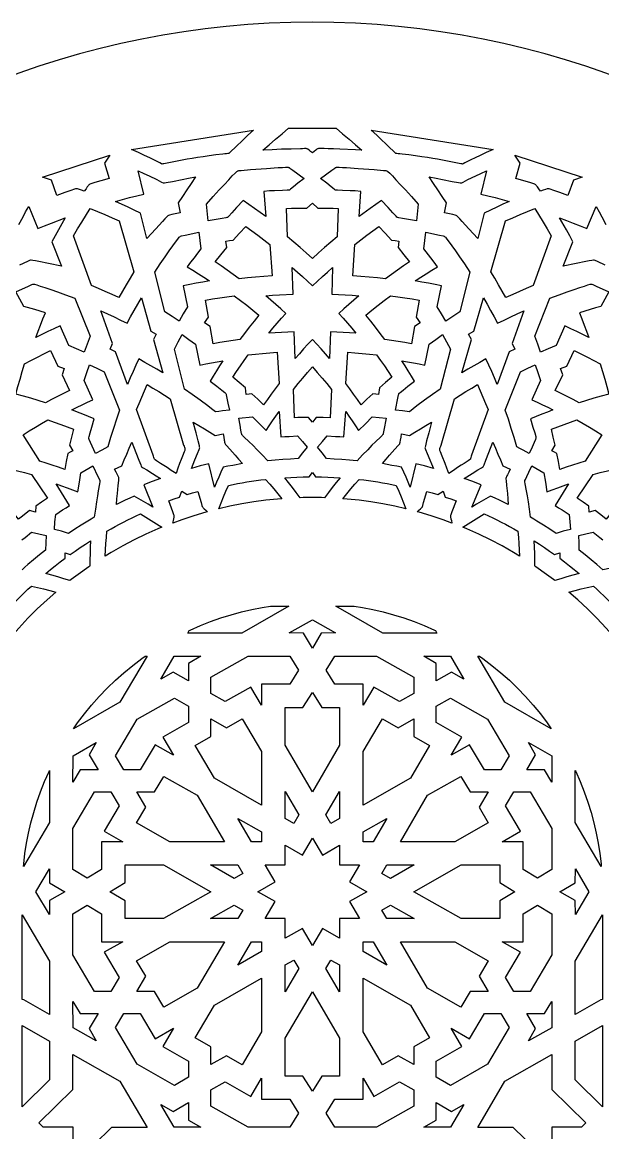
# Model space of a CAD drawing. Extents: x -165 to 165, y -272 to 272.
# Drawn here: x -55 to 55, y 62.2 to 272.5 of the extents above; entities that cross this region are included whole.
import ezdxf

# ---------------------------------------------------------------- set-up
doc = ezdxf.new("R2010")
doc.units = 0
doc.layers.add('LAYER_1', color=18, linetype='CONTINUOUS')

msp = doc.modelspace()

# ---------------------------------------------------------------- linework, layer by layer
at = {"layer": 'LAYER_1'}
for points in [[(-165, 107.5), (-165, -272.5), (165, -272.5), (165, 107.5, 0.414214), (0, 272.5, 0.414214)], [(0.59, 186.42), (1.76, 186.4), (2.92, 186.36), (4.09, 186.32), (5.25, 186.25), (4.51, 185.32), (3.77, 184.38), (3.04, 183.42), (2.33, 182.46), (2.31, 182.46, 0.007698), (0, 182.5, 0.007698), (-2.31, 182.46), (-2.33, 182.46), (-3.04, 183.42), (-3.77, 184.38), (-4.51, 185.32), (-5.25, 186.25), (-4.09, 186.32), (-2.92, 186.36), (-1.76, 186.4), (-0.59, 186.42), (0, 187.26)]]:
    msp.add_lwpolyline(points, format="xyb", close=True, dxfattribs=at)
for points in [[(9.39, 248.25), (8.2, 248.32), (5.21, 248.47), (4.01, 248.52), (3.02, 248.55), (2.23, 248.57), (1.63, 248.58), (1.25, 248.57), (1.13, 248.56), (1.06, 248.55), (0.97, 248.51), (0.87, 248.45), (0.63, 248.26), (0.35, 248.02), (0, 247.74), (-0.35, 248.02), (-0.63, 248.26), (-0.87, 248.45), (-0.97, 248.51), (-1.06, 248.55), (-1.15, 248.57), (-1.25, 248.58), (-1.52, 248.57), (-1.85, 248.55), (-2.25, 248.53), (-4.04, 248.49), (-5.82, 248.43), (-7.61, 248.35), (-9.39, 248.25), (-8.19, 249.31), (-6.97, 250.36), (-5.74, 251.39), (-4.51, 252.42), (-4.29, 252.43), (4.29, 252.43), (4.51, 252.42), (5.74, 251.39), (6.97, 250.36), (8.19, 249.31)], [(-11.16, 252.05), (-12.22, 251.09), (-13.13, 250.23), (-14.55, 248.87), (-15.44, 248), (-15.7, 247.76), (-15.78, 247.69), (-15.83, 247.66), (-15.91, 247.63), (-16.01, 247.61), (-16.27, 247.58), (-16.6, 247.56), (-16.99, 247.53), (-18.31, 247.37), (-19.56, 247.2), (-20.72, 247.04), (-21.8, 246.87), (-22.8, 246.71), (-23.72, 246.55), (-25.31, 246.25), (-26.57, 246), (-27.51, 245.8), (-28.14, 245.68), (-28.33, 245.66), (-28.44, 245.65), (-28.5, 245.67), (-28.6, 245.71), (-28.91, 245.86), (-30.03, 246.42), (-30.83, 246.81), (-31.8, 247.27), (-32.94, 247.8), (-34.25, 248.38)], [(34.25, 248.38), (32.94, 247.8), (31.8, 247.27), (30.83, 246.81), (30.03, 246.42), (28.91, 245.86), (28.6, 245.71), (28.5, 245.67), (28.44, 245.65), (28.33, 245.66), (28.14, 245.68), (27.51, 245.8), (26.57, 246), (25.31, 246.25), (23.72, 246.55), (22.8, 246.71), (21.8, 246.87), (20.72, 247.04), (19.56, 247.2), (18.31, 247.37), (16.99, 247.53), (16.6, 247.56), (16.27, 247.58), (16.01, 247.61), (15.91, 247.63), (15.83, 247.66), (15.78, 247.69), (15.7, 247.76), (15.44, 248), (14.55, 248.87), (13.91, 249.49), (13.13, 250.23), (12.22, 251.09), (11.16, 252.05)], [(-39.38, 245.84), (-38.54, 242.91), (-40.1, 242.47), (-41.24, 242.13), (-41.96, 241.91), (-42.15, 241.84), (-42.25, 241.79), (-42.34, 241.72), (-42.43, 241.61), (-42.65, 241.32), (-42.9, 240.94), (-43.22, 240.5), (-43.73, 240.68), (-44.16, 240.83), (-44.34, 240.89), (-44.5, 240.94), (-44.64, 240.97), (-44.76, 240.98), (-44.86, 240.96), (-45.06, 240.9), (-45.77, 240.66), (-46.89, 240.26), (-48.41, 239.7), (-49.46, 242.57), (-51.13, 243.16), (-38.37, 247.31)], [(51.13, 243.16), (49.46, 242.57), (48.41, 239.7), (46.89, 240.26), (45.77, 240.66), (45.06, 240.9), (44.86, 240.96), (44.76, 240.98), (44.64, 240.97), (44.5, 240.94), (44.16, 240.83), (43.73, 240.68), (43.22, 240.5), (42.9, 240.94), (42.65, 241.32), (42.54, 241.48), (42.43, 241.61), (42.34, 241.72), (42.25, 241.79), (42.15, 241.84), (41.96, 241.91), (41.24, 242.13), (40.1, 242.47), (38.54, 242.91), (39.38, 245.84), (38.37, 247.31)], [(-32.99, 244.37), (-31.91, 243.87), (-30.96, 243.42), (-29.49, 242.7), (-28.57, 242.24), (-28.3, 242.11), (-28.17, 242.06), (-28.11, 242.07), (-28.01, 242.08), (-27.68, 242.14), (-26.51, 242.37), (-24.66, 242.74), (-23.47, 242.96), (-22.12, 243.2), (-22.96, 241.98), (-23.79, 240.76), (-24.6, 239.52), (-25.41, 238.28), (-25.03, 236.39), (-26.65, 236.07), (-27.09, 235.98), (-27.27, 235.93), (-27.39, 235.83), (-27.62, 235.6), (-27.97, 235.25), (-28.42, 234.76), (-29.67, 233.4), (-31.35, 231.54), (-32.57, 236.36), (-33.75, 236.92), (-34.93, 237.47), (-37.31, 238.55), (-35.97, 238.92), (-34.63, 239.28), (-33.28, 239.63), (-31.93, 239.96)], [(-11.73, 244.58), (-8.7, 244.81), (-6.48, 244.96), (-5.68, 245), (-5.08, 245.03), (-4.69, 245.03), (-4.57, 245.03), (-4.5, 245.02), (-4.41, 244.97), (-4.25, 244.87), (-3.68, 244.46), (-1.57, 242.92), (-2.74, 242), (-3.59, 241.32), (-4.12, 240.89), (-4.28, 240.77), (-4.36, 240.72), (-4.48, 240.7), (-4.75, 240.69), (-5.68, 240.66), (-7.16, 240.59), (-8.11, 240.54), (-9.19, 240.47), (-8.85, 235.68), (-9.91, 236.45), (-10.97, 237.22), (-12.03, 237.98), (-13.11, 238.73), (-14.37, 237.39), (-15.28, 236.4), (-15.86, 235.77), (-16.03, 235.6), (-16.11, 235.53), (-16.21, 235.5), (-16.4, 235.46), (-17.11, 235.33), (-18.23, 235.14), (-19.75, 234.87), (-20.07, 238.04), (-18.78, 239.48), (-17.64, 240.73), (-16.66, 241.8), (-15.83, 242.68), (-15.17, 243.38), (-14.66, 243.89), (-14.32, 244.21), (-14.2, 244.31), (-14.14, 244.35), (-14.07, 244.37), (-13.94, 244.39), (-13.48, 244.43)], [(4.5, 245.02), (4.57, 245.03), (4.69, 245.03), (5.08, 245.03), (5.68, 245), (6.48, 244.96), (8.7, 244.81), (11.73, 244.58), (13.48, 244.43), (13.94, 244.39), (14.07, 244.37), (14.14, 244.35), (14.2, 244.31), (14.32, 244.21), (14.66, 243.89), (15.17, 243.38), (15.83, 242.68), (16.66, 241.8), (17.64, 240.73), (18.78, 239.48), (20.07, 238.04), (19.75, 234.87), (18.23, 235.14), (17.11, 235.33), (16.4, 235.46), (16.21, 235.5), (16.11, 235.53), (16.03, 235.6), (15.86, 235.77), (15.28, 236.4), (14.37, 237.39), (13.11, 238.73), (12.03, 237.98), (10.97, 237.22), (8.85, 235.68), (9.19, 240.47), (8.11, 240.54), (7.16, 240.59), (5.68, 240.66), (4.75, 240.69), (4.48, 240.7), (4.36, 240.72), (4.28, 240.77), (4.12, 240.89), (3.59, 241.32), (2.74, 242), (1.57, 242.92), (3.68, 244.46), (4.25, 244.87), (4.41, 244.97)], [(31.93, 239.96), (33.28, 239.63), (34.63, 239.28), (37.31, 238.55), (36.12, 238.02), (34.93, 237.47), (33.75, 236.92), (32.57, 236.36), (31.35, 231.54), (29.67, 233.4), (28.42, 234.76), (27.97, 235.25), (27.62, 235.6), (27.39, 235.83), (27.27, 235.93), (27.09, 235.98), (26.65, 236.07), (25.03, 236.39), (25.41, 238.28), (24.6, 239.52), (23.79, 240.76), (22.96, 241.98), (22.12, 243.2), (23.47, 242.96), (24.66, 242.74), (26.51, 242.37), (27.68, 242.14), (28.01, 242.08), (28.11, 242.07), (28.17, 242.06), (28.3, 242.11), (28.57, 242.24), (29.49, 242.7), (30.96, 243.42), (31.91, 243.87), (32.99, 244.37)], [(1.04, 237.31), (2.97, 237.28), (3.93, 237.26), (4.9, 237.22), (4.69, 231.85), (3.5, 230.85), (2.32, 229.83), (1.16, 228.8), (0, 227.76), (-1.16, 228.8), (-2.32, 229.83), (-3.5, 230.85), (-4.69, 231.85), (-4.9, 237.22), (-3.93, 237.26), (-2.97, 237.28), (-1.04, 237.31), (0, 238.24)], [(-42.14, 237.2), (-39.36, 236.06), (-37.97, 235.48), (-36.59, 234.89), (-33.82, 225.23), (-34.55, 224.02), (-35.26, 222.8), (-35.97, 221.58), (-36.67, 220.36), (-37.96, 220.94), (-39.24, 221.51), (-40.54, 222.07), (-41.84, 222.62), (-45.27, 232.07), (-44.51, 233.36), (-43.72, 234.65)], [(42.14, 237.2), (43.72, 234.65), (44.51, 233.36), (45.27, 232.07), (41.84, 222.62), (40.54, 222.07), (39.24, 221.51), (37.96, 220.94), (36.67, 220.36), (35.97, 221.58), (35.26, 222.8), (34.55, 224.02), (33.82, 225.23), (36.59, 234.89), (37.97, 235.48), (39.36, 236.06)], [(-12.62, 233.84), (-11.46, 233), (-10.31, 232.15), (-8.04, 230.41), (-7.65, 224.5), (-9.21, 224.37), (-10.77, 224.23), (-12.32, 224.08), (-13.88, 223.92), (-15, 224.74), (-16.14, 225.55), (-17.28, 226.35), (-18.43, 227.14), (-17.33, 228.48), (-16.23, 229.81), (-16.41, 231.07), (-15.7, 231.16), (-14.99, 231.23), (-13.81, 232.54)], [(14.99, 231.23), (15.7, 231.16), (16.41, 231.07), (16.23, 229.81), (17.33, 228.48), (18.43, 227.14), (17.28, 226.35), (16.14, 225.55), (15, 224.74), (13.88, 223.92), (12.32, 224.08), (10.77, 224.23), (9.21, 224.37), (7.65, 224.5), (8.04, 230.41), (9.17, 231.28), (10.31, 232.15), (11.46, 233), (12.62, 233.84), (13.81, 232.54)], [(-21.13, 229.57), (-21.79, 228.74), (-22.43, 227.9), (-23.07, 227.05), (-23.7, 226.2), (-22.64, 225.55), (-21.59, 224.88), (-20.54, 224.2), (-19.5, 223.52), (-20.75, 223.3), (-22, 223.06), (-23.25, 222.82), (-24.5, 222.57), (-23.66, 218.63), (-24.47, 217.25), (-25.27, 215.87), (-26.6, 216.76), (-27.94, 217.64), (-29.86, 225.2), (-28.83, 226.73), (-27.91, 228.06), (-27.12, 229.2), (-26.46, 230.14), (-25.92, 230.88), (-25.5, 231.43), (-25.22, 231.78), (-25.13, 231.88), (-25.07, 231.93), (-24.98, 231.97), (-24.79, 232.02), (-24.1, 232.18), (-21.52, 232.73)], [(21.52, 232.73), (24.1, 232.18), (24.79, 232.02), (24.98, 231.97), (25.07, 231.93), (25.13, 231.88), (25.22, 231.78), (25.5, 231.43), (25.92, 230.88), (26.46, 230.14), (27.12, 229.2), (27.91, 228.06), (28.83, 226.73), (29.86, 225.2), (27.94, 217.64), (26.6, 216.76), (25.27, 215.87), (24.47, 217.25), (23.66, 218.63), (24.5, 222.57), (23.25, 222.82), (22, 223.06), (20.75, 223.3), (19.5, 223.52), (20.54, 224.2), (21.59, 224.88), (22.64, 225.55), (23.7, 226.2), (23.07, 227.05), (22.43, 227.9), (21.13, 229.57)], [(3.66, 221.01), (6.24, 220.89), (7.53, 220.81), (8.82, 220.72), (7.85, 219.9), (6.9, 219.07), (5.96, 218.22), (5.02, 217.37), (5.02, 217.37), (5.85, 216.44), (6.66, 215.5), (7.47, 214.55), (8.26, 213.59), (7.05, 213.68), (5.84, 213.75), (3.43, 213.87), (3.26, 208.81), (2.46, 209.73), (1.65, 210.63), (0.83, 211.53), (0, 212.43), (-0.83, 211.53), (-1.65, 210.63), (-2.46, 209.73), (-3.26, 208.81), (-3.43, 213.87), (-5.84, 213.75), (-7.05, 213.68), (-8.26, 213.59), (-7.47, 214.55), (-6.66, 215.5), (-5.85, 216.44), (-5.02, 217.37), (-5.02, 217.37), (-5.96, 218.22), (-6.9, 219.07), (-7.85, 219.9), (-8.82, 220.72), (-7.53, 220.81), (-6.24, 220.89), (-3.66, 221.01), (-3.82, 226.07), (-2.85, 225.2), (-1.9, 224.33), (-0.95, 223.46), (0, 222.57), (0.95, 223.46), (1.9, 224.33), (2.85, 225.2), (3.82, 226.07)], [(-52.86, 222.9), (-52.78, 222.89), (-52.65, 222.87), (-52.21, 222.75), (-51.56, 222.55), (-50.68, 222.27), (-49.59, 221.9), (-48.28, 221.44), (-46.76, 220.9), (-45.02, 220.27), (-42.13, 213.03), (-42.7, 211.53), (-43.25, 210.02), (-44.71, 210.68), (-46.18, 211.31), (-47.82, 214.99), (-48.98, 214.46), (-50.13, 213.92), (-51.28, 213.38), (-52.42, 212.82), (-51.98, 213.99), (-51.53, 215.15), (-51.07, 216.31), (-50.6, 217.46), (-51.61, 217.78), (-52.62, 218.09), (-54.66, 218.68), (-56.2, 221.46), (-53.79, 222.53), (-53.14, 222.81), (-52.95, 222.88)], [(52.86, 222.9), (52.95, 222.88), (53.14, 222.81), (53.79, 222.53), (56.2, 221.46), (54.66, 218.68), (53.64, 218.39), (52.62, 218.09), (51.61, 217.78), (50.6, 217.46), (51.07, 216.31), (51.53, 215.15), (51.98, 213.99), (52.42, 212.82), (51.28, 213.38), (50.13, 213.92), (48.98, 214.46), (47.82, 214.99), (46.18, 211.31), (44.71, 210.68), (43.25, 210.02), (42.7, 211.53), (42.13, 213.03), (45.02, 220.27), (46.76, 220.9), (48.28, 221.44), (49.59, 221.9), (50.68, 222.27), (51.56, 222.55), (52.21, 222.75), (52.65, 222.87), (52.78, 222.89)], [(-30.6, 214.02), (-29.58, 213.44), (-30.14, 212.42), (-28.33, 206.11), (-29.46, 206.78), (-30.6, 207.44), (-31.74, 208.09), (-32.89, 208.73), (-33.45, 207.54), (-33.99, 206.34), (-34.53, 205.14), (-35.05, 203.93), (-37.29, 210.1), (-38.34, 210.59), (-37.86, 211.66), (-40.1, 217.83), (-38.84, 217.27), (-37.59, 216.69), (-36.34, 216.1), (-35.09, 215.5), (-34.44, 216.72), (-33.77, 217.93), (-33.1, 219.13), (-32.41, 220.33)], [(-14.81, 220.72), (-13.63, 219.82), (-12.45, 218.9), (-11.29, 217.97), (-10.14, 217.03), (-11.06, 215.89), (-11.96, 214.74), (-12.85, 213.58), (-13.72, 212.41), (-14.99, 212.23), (-16.26, 212.03), (-17.52, 211.83), (-18.78, 211.62), (-19.37, 214.86), (-20.42, 215.58), (-19.69, 216.62), (-20.27, 219.86), (-18.91, 220.09), (-17.54, 220.31), (-16.18, 220.52)], [(14.81, 220.72), (16.18, 220.52), (17.54, 220.31), (18.91, 220.09), (20.27, 219.86), (19.69, 216.62), (20.42, 215.58), (19.37, 214.86), (18.78, 211.62), (17.52, 211.83), (16.26, 212.03), (14.99, 212.23), (13.72, 212.41), (12.85, 213.58), (11.96, 214.74), (11.06, 215.89), (10.14, 217.03), (11.29, 217.97), (12.45, 218.9), (13.63, 219.82)], [(32.41, 220.33), (33.1, 219.13), (33.77, 217.93), (34.44, 216.72), (35.09, 215.5), (36.34, 216.1), (37.59, 216.69), (38.84, 217.27), (40.1, 217.83), (37.86, 211.66), (38.34, 210.59), (37.29, 210.1), (35.05, 203.93), (34.53, 205.14), (33.99, 206.34), (33.45, 207.54), (32.89, 208.73), (31.74, 208.09), (30.6, 207.44), (29.46, 206.78), (28.33, 206.11), (30.14, 212.42), (29.58, 213.44), (30.6, 214.02)], [(-24.69, 213.36), (-23.41, 212.45), (-22.15, 211.53), (-21.31, 207.59), (-20.22, 207.81), (-19.14, 208.02), (-18.05, 208.22), (-16.96, 208.41), (-17.58, 207.45), (-18.18, 206.48), (-18.78, 205.5), (-19.37, 204.52), (-18.11, 203.56), (-17.19, 202.84), (-16.61, 202.38), (-16.46, 202.25), (-16.39, 202.17), (-16.36, 202.09), (-16.32, 201.93), (-16.2, 201.32), (-16, 200.37), (-15.73, 199.06), (-17.06, 198.9), (-17.72, 198.81), (-18.38, 198.71), (-19.09, 199.27), (-19.81, 199.83), (-21.27, 200.92), (-22.75, 201.99), (-24.24, 203.04), (-26.16, 210.6), (-25.43, 211.98)], [(26.16, 210.6), (24.24, 203.04), (22.75, 201.99), (21.27, 200.92), (19.81, 199.83), (19.09, 199.27), (18.38, 198.71), (17.06, 198.9), (15.73, 199.06), (16.2, 201.32), (16.32, 201.93), (16.36, 202.09), (16.39, 202.17), (16.46, 202.25), (16.61, 202.38), (17.19, 202.84), (18.11, 203.56), (19.37, 204.52), (18.78, 205.5), (18.18, 206.48), (17.58, 207.45), (16.96, 208.41), (18.05, 208.22), (19.14, 208.02), (20.22, 207.81), (21.31, 207.59), (22.15, 211.53), (23.41, 212.45), (24.69, 213.36), (25.43, 211.98)], [(-48.21, 207.35), (-47.01, 206.94), (-47.44, 205.74), (-46, 202.77), (-47.15, 202.2), (-48.29, 201.62), (-49.43, 201.04), (-50.56, 200.44), (-51.96, 200.87), (-53.36, 201.29), (-54.76, 201.69), (-56.17, 202.07), (-55.8, 203.51), (-55.4, 204.94), (-54.99, 206.37), (-54.57, 207.8), (-53.34, 208.44), (-52.12, 209.08), (-50.88, 209.7), (-49.64, 210.32)], [(49.64, 210.32), (50.88, 209.7), (52.12, 209.08), (53.34, 208.44), (54.57, 207.8), (54.99, 206.37), (55.4, 204.94), (55.8, 203.51), (56.17, 202.07), (54.76, 201.69), (53.36, 201.29), (51.96, 200.87), (50.56, 200.44), (49.43, 201.04), (48.29, 201.62), (47.15, 202.2), (46, 202.77), (47.44, 205.74), (47.01, 206.94), (48.21, 207.35)], [(-6.32, 204.11), (-7.07, 203.11), (-7.8, 202.1), (-8.53, 201.08), (-9.24, 200.05), (-10.35, 201.11), (-11.47, 202.15), (-12.01, 202.08), (-12.55, 202), (-12.7, 203.26), (-13.88, 204.28), (-15.07, 205.28), (-14.36, 206.35), (-13.64, 207.42), (-12.91, 208.47), (-12.16, 209.52), (-10.8, 209.66), (-9.43, 209.79), (-8.07, 209.91), (-6.7, 210.02)], [(6.7, 210.02), (8.07, 209.91), (9.43, 209.79), (10.8, 209.66), (12.16, 209.52), (12.91, 208.47), (13.64, 207.42), (14.36, 206.35), (15.07, 205.28), (13.88, 204.28), (12.7, 203.26), (12.55, 202), (12.01, 202.08), (11.47, 202.15), (10.35, 201.11), (9.24, 200.05), (8.53, 201.08), (7.8, 202.1), (7.07, 203.11), (6.32, 204.11)], [(-39.44, 206.28), (-36.55, 199.04), (-37.14, 197.31), (-37.7, 195.58), (-38.24, 193.84), (-38.5, 192.97), (-38.75, 192.09), (-39.92, 191.47), (-41.09, 190.82), (-42.04, 192.92), (-42.3, 193.49), (-42.36, 193.65), (-42.39, 193.73), (-42.37, 193.82), (-42.33, 194.03), (-42.14, 194.74), (-41.81, 195.85), (-41.35, 197.37), (-42.41, 197.83), (-43.47, 198.26), (-44.53, 198.69), (-45.6, 199.11), (-44.6, 199.59), (-43.6, 200.07), (-42.6, 200.53), (-41.59, 200.99), (-43.23, 204.68), (-42.75, 206.17), (-42.25, 207.65), (-40.84, 206.97)], [(0, 207.24), (0.92, 206.19), (1.83, 205.13), (2.72, 204.06), (3.6, 202.98), (3.4, 197.6), (2.06, 197.64), (0.72, 197.66), (0, 196.76), (-0.72, 197.66), (-2.06, 197.64), (-2.73, 197.63), (-3.4, 197.6), (-3.6, 202.98), (-2.72, 204.06), (-1.83, 205.13), (-0.92, 206.19)], [(42.25, 207.65), (42.75, 206.17), (43.23, 204.68), (41.59, 200.99), (42.6, 200.53), (43.6, 200.07), (44.6, 199.59), (45.6, 199.11), (44.53, 198.69), (43.47, 198.26), (42.41, 197.83), (41.35, 197.37), (41.81, 195.85), (42.14, 194.74), (42.33, 194.03), (42.37, 193.82), (42.39, 193.73), (42.36, 193.65), (42.3, 193.49), (42.04, 192.92), (41.64, 192.04), (41.09, 190.82), (39.92, 191.47), (39.34, 191.78), (38.75, 192.09), (38.5, 192.97), (38.24, 193.84), (37.7, 195.58), (37.14, 197.31), (36.55, 199.04), (39.44, 206.28), (40.84, 206.97)], [(-31.31, 203.88), (-30.21, 203.22), (-29.1, 202.57), (-28.01, 201.9), (-26.92, 201.21), (-24.4, 192.43), (-24.32, 192.21), (-24.23, 191.99), (-24.19, 191.88), (-24.16, 191.77), (-24.15, 191.66), (-24.14, 191.55), (-24.18, 191.43), (-24.27, 191.18), (-24.62, 190.31), (-24.87, 189.69), (-25.16, 188.93), (-25.48, 188.05), (-25.84, 187.03), (-26.73, 187.64), (-27.51, 188.17), (-28.76, 188.97), (-29.55, 189.47), (-29.77, 189.61), (-29.87, 189.69), (-29.94, 189.78), (-29.99, 189.88), (-30.06, 190.1), (-30.12, 190.33), (-30.18, 190.55), (-33.31, 199.14), (-32.83, 200.33), (-32.33, 201.52), (-31.83, 202.7)], [(31.31, 203.88), (31.83, 202.7), (32.33, 201.52), (32.83, 200.33), (33.31, 199.14), (30.18, 190.55), (30.12, 190.33), (30.06, 190.1), (30.03, 189.99), (29.99, 189.88), (29.94, 189.78), (29.87, 189.69), (29.77, 189.61), (29.55, 189.47), (28.76, 188.97), (28.19, 188.61), (27.51, 188.17), (26.73, 187.64), (25.84, 187.03), (25.48, 188.05), (25.16, 188.93), (24.62, 190.31), (24.27, 191.18), (24.18, 191.43), (24.14, 191.55), (24.15, 191.66), (24.16, 191.77), (24.23, 191.99), (24.32, 192.21), (24.4, 192.43), (26.92, 201.21), (28.01, 201.9), (29.1, 202.57), (30.21, 203.22)], [(-5.97, 193.99), (-5.19, 194.04), (-4.4, 194.08), (-2.83, 194.16), (-1.9, 193.1), (-0.98, 192.04), (-1.84, 190.95), (-2.69, 189.86), (-4.14, 189.79), (-5.58, 189.7), (-7.03, 189.6), (-7.75, 189.53), (-8.47, 189.46), (-9.53, 190.59), (-10.48, 191.56), (-11.3, 192.39), (-11.99, 193.06), (-12.97, 193.99), (-13.24, 194.25), (-13.32, 194.34), (-13.36, 194.39), (-13.39, 194.47), (-13.42, 194.64), (-13.54, 195.25), (-13.71, 196.21), (-13.96, 197.52), (-11.36, 197.75), (-10.05, 196.47), (-8.76, 195.17), (-8.16, 196.08), (-7.55, 196.99), (-6.31, 198.78)], [(6.31, 198.78), (6.93, 197.89), (7.55, 196.99), (8.16, 196.08), (8.76, 195.17), (10.05, 196.47), (11.36, 197.75), (13.96, 197.52), (13.54, 195.25), (13.42, 194.64), (13.39, 194.47), (13.36, 194.39), (13.32, 194.34), (13.24, 194.25), (12.97, 193.99), (11.99, 193.06), (11.3, 192.39), (10.48, 191.56), (9.53, 190.59), (8.47, 189.46), (7.75, 189.53), (7.03, 189.6), (5.58, 189.7), (4.14, 189.79), (2.69, 189.86), (1.84, 190.95), (0.98, 192.04), (1.9, 193.1), (2.83, 194.16), (4.4, 194.08), (5.19, 194.04), (5.97, 193.99)], [(-50.13, 197.18), (-48.91, 196.77), (-47.7, 196.35), (-46.49, 195.91), (-45.29, 195.46), (-45.66, 193.95), (-46.01, 192.44), (-45.39, 191.33), (-45.88, 191.07), (-46.36, 190.81), (-46.65, 189.31), (-46.92, 187.81), (-48.1, 188.22), (-49.29, 188.62), (-50.48, 189), (-51.68, 189.38), (-54.84, 194.38), (-53.67, 195.1), (-52.49, 195.8), (-51.31, 196.49)], [(-22.56, 196.74), (-21.51, 196.13), (-20.47, 195.52), (-19.44, 194.89), (-18.42, 194.25), (-16.91, 194.57), (-16.8, 193.93), (-16.72, 193.39), (-16.68, 193.17), (-16.64, 192.97), (-16.6, 192.8), (-16.55, 192.67), (-16.47, 192.56), (-16.29, 192.36), (-15.64, 191.64), (-14.63, 190.5), (-13.99, 189.77), (-13.27, 188.92), (-15.09, 188.59), (-16, 188.42), (-16.9, 188.24), (-17.33, 187.31), (-17.75, 186.37), (-18.16, 185.43), (-18.56, 184.48), (-19.62, 188.89), (-20.45, 188.68), (-21.28, 188.47), (-22.93, 188.02), (-22.27, 189.66), (-21.78, 190.85), (-21.46, 191.6), (-21.37, 191.81), (-21.34, 191.92), (-21.36, 192.05), (-21.42, 192.31), (-21.65, 193.25), (-22.04, 194.72)], [(22.56, 196.74), (22.04, 194.72), (21.65, 193.25), (21.42, 192.31), (21.36, 192.05), (21.34, 191.92), (21.37, 191.81), (21.46, 191.6), (21.78, 190.85), (22.27, 189.66), (22.58, 188.9), (22.93, 188.02), (21.28, 188.47), (20.45, 188.68), (19.62, 188.89), (18.56, 184.48), (18.16, 185.43), (17.75, 186.37), (17.33, 187.31), (16.9, 188.24), (16, 188.42), (15.09, 188.59), (13.27, 188.92), (13.99, 189.77), (14.63, 190.5), (15.64, 191.64), (16.29, 192.36), (16.47, 192.56), (16.55, 192.67), (16.6, 192.8), (16.64, 192.97), (16.72, 193.39), (16.8, 193.93), (16.91, 194.57), (18.42, 194.25), (19.44, 194.89), (20.47, 195.52), (21.51, 196.13)], [(50.13, 197.18), (51.31, 196.49), (52.49, 195.8), (53.67, 195.1), (54.84, 194.38), (51.68, 189.38), (50.48, 189), (49.29, 188.62), (48.1, 188.22), (46.92, 187.81), (46.65, 189.31), (46.36, 190.81), (45.88, 191.07), (45.39, 191.33), (46.01, 192.44), (45.66, 193.95), (45.29, 195.46), (46.49, 195.91), (47.7, 196.35), (48.91, 196.77)], [(-34.2, 192.96), (-33.44, 191.02), (-32.88, 189.6), (-32.53, 188.7), (-32.42, 188.45), (-32.36, 188.34), (-32.27, 188.27), (-32.07, 188.15), (-31.38, 187.73), (-30.27, 187.06), (-29.58, 186.63), (-28.78, 186.12), (-30.38, 185.51), (-31.18, 185.2), (-31.97, 184.88), (-30.24, 180.68), (-31.11, 181.22), (-32, 181.74), (-32.89, 182.25), (-33.78, 182.75), (-34.62, 182.37), (-35.46, 181.98), (-37.12, 181.17), (-37.04, 182.28), (-36.95, 183.25), (-36.8, 184.77), (-36.7, 185.73), (-36.68, 186), (-36.68, 186.13), (-36.71, 186.27), (-36.77, 186.43), (-36.96, 186.82), (-37.21, 187.3), (-37.5, 187.88), (-36.09, 188.5), (-35.64, 189.63), (-35.17, 190.74), (-34.69, 191.85)], [(34.2, 192.96), (34.69, 191.85), (35.17, 190.74), (35.64, 189.63), (36.09, 188.5), (37.5, 187.88), (37.21, 187.3), (36.96, 186.82), (36.86, 186.61), (36.77, 186.43), (36.71, 186.27), (36.68, 186.13), (36.68, 186), (36.7, 185.73), (36.8, 184.77), (36.95, 183.25), (37.04, 182.28), (37.12, 181.17), (35.46, 181.98), (34.62, 182.37), (33.78, 182.75), (32.89, 182.25), (32, 181.74), (31.11, 181.22), (30.24, 180.68), (31.97, 184.88), (31.18, 185.2), (30.38, 185.51), (28.78, 186.12), (30.27, 187.06), (31.38, 187.73), (32.07, 188.15), (32.27, 188.27), (32.36, 188.34), (32.42, 188.45), (32.53, 188.7), (32.88, 189.6), (33.44, 191.02)], [(-58.63, 188.19), (-57.27, 187.88), (-55.91, 187.56), (-54.55, 187.22), (-53.21, 186.86), (-50.21, 182.39), (-51.32, 181.64), (-52.41, 180.87), (-52.47, 179.71), (-53.58, 180.02), (-54.65, 179.21), (-55.19, 178.81), (-55.71, 178.4), (-59.04, 182.63), (-58.96, 184.02), (-58.87, 185.41), (-58.75, 186.8)], [(-41.62, 188.53), (-40.63, 186.45), (-40.36, 185.89), (-40.29, 185.73), (-40.26, 185.65), (-40.27, 185.58), (-40.28, 185.47), (-40.34, 185.1), (-40.59, 183.77), (-40.75, 182.82), (-40.93, 181.67), (-41.13, 180.32), (-41.33, 178.78), (-41.95, 178.42), (-42.57, 178.05), (-43.8, 177.29), (-45.02, 176.5), (-46.23, 175.71), (-47.56, 176.1), (-48.9, 176.47), (-48.78, 177.87), (-48.64, 179.27), (-47.33, 180.14), (-46.67, 180.56), (-46, 180.98), (-48.55, 185.06), (-47.52, 184.7), (-46.49, 184.33), (-45.47, 183.96), (-44.45, 183.57), (-44.16, 185.38), (-43.86, 187.19)], [(43.86, 187.19), (44.16, 185.38), (44.45, 183.57), (45.47, 183.96), (46.49, 184.33), (48.55, 185.06), (46, 180.98), (46.67, 180.56), (47.33, 180.14), (48.64, 179.27), (48.78, 177.87), (48.9, 176.47), (47.56, 176.1), (46.23, 175.71), (45.02, 176.5), (43.8, 177.29), (42.57, 178.05), (41.95, 178.42), (41.33, 178.78), (41.13, 180.32), (40.93, 181.67), (40.75, 182.82), (40.59, 183.77), (40.34, 185.1), (40.28, 185.47), (40.27, 185.58), (40.26, 185.65), (40.29, 185.73), (40.36, 185.89), (40.63, 186.45), (41.05, 187.33), (41.62, 188.53)], [(58.63, 188.19), (58.75, 186.8), (58.87, 185.41), (58.96, 184.02), (59.04, 182.63), (55.71, 178.4), (54.65, 179.21), (53.58, 180.02), (52.47, 179.71), (52.41, 180.87), (51.32, 181.64), (50.77, 182.02), (50.21, 182.39), (53.21, 186.86), (54.55, 187.22), (55.91, 187.56), (57.27, 187.88)], [(-8.86, 185.92), (-8.07, 185.03), (-7.29, 184.12), (-6.53, 183.2), (-5.77, 182.27), (-6.6, 182.21), (-8.84, 181.98), (-11.1, 181.67), (-13.36, 181.3), (-15.64, 180.85), (-17.71, 180.38), (-17.28, 181.49), (-16.84, 182.6), (-16.38, 183.7), (-15.91, 184.8), (-15.04, 184.98), (-14.16, 185.14), (-13.28, 185.3), (-12.4, 185.45), (-11.52, 185.58), (-10.63, 185.71), (-9.75, 185.82)], [(8.86, 185.92), (9.75, 185.82), (10.63, 185.71), (11.52, 185.58), (12.4, 185.45), (13.28, 185.3), (14.16, 185.14), (15.04, 184.98), (15.91, 184.8), (16.38, 183.7), (16.84, 182.6), (17.28, 181.49), (17.71, 180.38), (15.64, 180.85), (13.36, 181.3), (11.1, 181.67), (8.84, 181.98), (6.6, 182.21), (5.77, 182.27), (6.53, 183.2), (7.29, 184.12), (8.07, 185.03)], [(-23.76, 183.04), (-22.72, 183.36), (-21.68, 183.67), (-21.08, 181.54), (-20.92, 180.97), (-20.87, 180.81), (-20.85, 180.73), (-20.78, 180.65), (-20.7, 180.57), (-20.48, 180.36), (-20.19, 180.12), (-19.85, 179.82), (-20.21, 179.73), (-22.49, 179.05), (-24.77, 178.29), (-26.45, 177.67), (-26.35, 178.12), (-26.26, 178.48), (-26.2, 178.78), (-26.18, 178.9), (-26.18, 179), (-26.2, 179.08), (-26.26, 179.24), (-26.46, 179.79), (-27.23, 181.87), (-26.21, 182.23), (-25.18, 182.58), (-24.77, 183.73)], [(25.18, 182.58), (26.21, 182.23), (27.23, 181.87), (26.46, 179.79), (26.26, 179.24), (26.2, 179.08), (26.18, 179), (26.18, 178.9), (26.2, 178.78), (26.26, 178.48), (26.35, 178.12), (26.45, 177.67), (24.77, 178.29), (22.49, 179.05), (20.21, 179.73), (19.85, 179.82), (20.19, 180.12), (20.48, 180.36), (20.7, 180.57), (20.78, 180.65), (20.85, 180.73), (20.87, 180.81), (20.92, 180.97), (21.08, 181.54), (21.68, 183.67), (22.72, 183.36), (23.76, 183.04), (24.77, 183.73)], [(-32.56, 179.39), (-31.54, 178.78), (-30.52, 178.15), (-29.51, 177.51), (-28.5, 176.86), (-29.3, 176.54), (-31.54, 175.55), (-33.76, 174.47), (-35.95, 173.32), (-38.12, 172.09), (-39.27, 171.38), (-39.28, 171.38), (-39.21, 172.58), (-39.13, 173.77), (-39.04, 174.96), (-38.93, 176.15), (-38.15, 176.59), (-37.37, 177.02), (-36.58, 177.44), (-35.79, 177.85), (-34.99, 178.25), (-34.18, 178.64), (-33.38, 179.02)], [(32.56, 179.39), (33.38, 179.02), (34.18, 178.64), (34.99, 178.25), (35.79, 177.85), (36.58, 177.44), (37.37, 177.02), (38.15, 176.59), (38.93, 176.15), (39.04, 174.96), (39.13, 173.77), (39.21, 172.58), (39.28, 171.38), (39.27, 171.38), (38.12, 172.09), (35.95, 173.32), (33.76, 174.47), (31.54, 175.55), (29.3, 176.54), (28.5, 176.86), (29.51, 177.51), (30.52, 178.15), (31.54, 178.78)], [(-42.04, 174.3), (-42.1, 173.11), (-42.14, 171.91), (-42.16, 170.71), (-42.18, 169.52), (-42.22, 169.48), (-42.35, 169.4), (-44.4, 167.95), (-45.7, 166.96), (-45.95, 166.78), (-47.09, 167.13), (-48.24, 167.48), (-49.39, 167.81), (-50.54, 168.12), (-49.64, 168.86), (-48.72, 169.58), (-47.8, 170.3), (-46.87, 171), (-46.88, 172.03), (-45.91, 171.7), (-44.95, 172.36), (-43.99, 173.02), (-43.02, 173.67)], [(42.04, 174.3), (43.02, 173.67), (43.99, 173.02), (44.95, 172.36), (45.91, 171.7), (46.88, 172.03), (46.87, 171), (47.8, 170.3), (48.72, 169.58), (49.64, 168.86), (50.54, 168.12), (49.39, 167.81), (48.24, 167.48), (47.09, 167.13), (45.95, 166.78), (45.7, 166.96), (44.4, 167.95), (42.35, 169.4), (42.22, 169.48), (42.18, 169.52), (42.16, 170.71), (42.14, 171.91), (42.1, 173.11)], [(-53.26, 165.74), (-52.1, 165.48), (-50.94, 165.2), (-49.78, 164.9), (-48.62, 164.6), (-50.28, 163.15), (-52.13, 161.42), (-53.92, 159.63), (-55.65, 157.78), (-57.17, 156.04), (-57.47, 157.2), (-57.76, 158.36), (-58.04, 159.52), (-58.31, 160.69), (-57.71, 161.34), (-57.09, 161.99), (-56.47, 162.64), (-55.85, 163.27), (-55.21, 163.9), (-54.57, 164.52), (-53.92, 165.13)], [(53.26, 165.74), (53.92, 165.13), (54.57, 164.52), (55.21, 163.9), (55.85, 163.27), (56.47, 162.64), (57.09, 161.99), (57.71, 161.34), (58.31, 160.69), (58.04, 159.52), (57.76, 158.36), (57.47, 157.2), (57.17, 156.04), (55.65, 157.78), (53.92, 159.63), (52.13, 161.42), (50.28, 163.15), (48.62, 164.6), (49.78, 164.9), (50.94, 165.2), (52.1, 165.48)], [(-4.46, 161.91), (-4.46, 161.91), (-13.35, 156.83), (-23.61, 156.84), (-23.34, 157.3), (-23.13, 157.4), (-21.21, 158.25), (-19.28, 159.01), (-17.33, 159.7), (-15.38, 160.31), (-13.42, 160.84), (-11.47, 161.29), (-9.52, 161.67), (-7.92, 161.92), (-4.46, 161.92)], [(7.92, 161.92), (9.52, 161.67), (11.47, 161.29), (13.42, 160.84), (15.38, 160.31), (17.33, 159.7), (19.28, 159.01), (21.21, 158.25), (23.13, 157.4), (23.34, 157.3), (23.61, 156.84), (13.35, 156.83), (4.46, 161.91), (4.46, 161.92)], [(4.41, 156.86), (1.68, 156.83), (0, 153.97), (-1.68, 156.83), (-4.41, 156.86), (0, 159.35)], [(-31.34, 152.46), (-36.48, 143.72), (-45.27, 138.72), (-44.51, 139.81), (-43.21, 141.53), (-41.83, 143.21), (-40.39, 144.83), (-38.89, 146.39), (-37.33, 147.89), (-35.71, 149.33), (-34.03, 150.71), (-32.31, 152.01), (-31.66, 152.46)], [(-23.45, 151.1), (-23.45, 147.79), (-26.37, 149.44), (-28.73, 148.13), (-26.19, 152.45), (-21.11, 152.46)], [(-4.28, 152.46), (-2.62, 149.79), (-4.27, 147.15), (-9.63, 147.15), (-9.63, 143.18), (-11.65, 146.62), (-16.52, 143.85), (-19.22, 145.38), (-19.22, 148.46), (-12.16, 152.46)], [(19.22, 148.46), (19.22, 145.38), (16.52, 143.85), (11.65, 146.62), (9.63, 143.18), (9.63, 147.15), (4.27, 147.15), (2.62, 149.79), (4.28, 152.46), (12.16, 152.46)], [(26.19, 152.45), (28.73, 148.13), (26.37, 149.44), (23.45, 147.79), (23.45, 151.1), (21.11, 152.46)], [(32.31, 152.01), (34.03, 150.71), (35.71, 149.33), (37.33, 147.89), (38.89, 146.39), (40.39, 144.83), (41.83, 143.21), (43.21, 141.53), (44.51, 139.81), (45.27, 138.72), (36.48, 143.72), (31.34, 152.46), (31.66, 152.46)], [(1.78, 142.75), (5.17, 142.76), (5.17, 135.58), (0, 126.78), (-5.17, 135.58), (-5.17, 142.76), (-1.78, 142.75), (0, 145.6)], [(-23.45, 142.98), (-23.45, 139.91), (-28.32, 137.14), (-26.31, 133.71), (-29.79, 135.69), (-32.61, 130.91), (-35.73, 130.91), (-37.29, 133.56), (-33.21, 140.5), (-26.15, 144.51)], [(33.21, 140.5), (37.29, 133.56), (35.73, 130.91), (32.61, 130.91), (29.79, 135.69), (26.31, 133.71), (28.32, 137.14), (23.45, 139.91), (23.45, 142.98), (26.15, 144.51)], [(-9.63, 134.41), (-9.63, 124.25), (-18.58, 129.33), (-22.22, 135.54), (-19.22, 137.25), (-19.22, 140.57), (-16.29, 138.91), (-13.28, 140.62)], [(16.29, 138.91), (19.22, 140.57), (19.22, 137.25), (22.22, 135.54), (18.58, 129.33), (9.63, 124.25), (9.63, 134.41), (13.28, 140.62)], [(-42.31, 133.77), (-40.62, 130.91), (-43.99, 130.91), (-45.38, 128.6), (-45.36, 133.6), (-40.97, 136.1)], [(45.36, 133.6), (45.38, 128.6), (43.99, 130.91), (40.62, 130.91), (42.31, 133.77), (40.97, 136.1)], [(-49.81, 120.98), (-54.75, 112.62), (-54.71, 113.16), (-54.47, 115.08), (-54.17, 117.02), (-53.79, 118.97), (-53.34, 120.92), (-52.81, 122.88), (-52.2, 124.83), (-51.51, 126.78), (-50.75, 128.71), (-49.9, 130.63), (-49.81, 130.81)], [(49.9, 130.63), (50.75, 128.71), (51.51, 126.78), (52.2, 124.83), (52.81, 122.88), (53.34, 120.92), (53.79, 118.97), (54.17, 117.02), (54.47, 115.08), (54.71, 113.16), (54.75, 112.62), (49.81, 120.98), (49.81, 130.81)], [(-21.84, 126.11), (-16.68, 117.32), (-27.01, 117.32), (-33.33, 120.91), (-31.59, 123.86), (-33.29, 126.74), (-29.9, 126.74), (-28.16, 129.7)], [(29.9, 126.74), (33.29, 126.74), (31.59, 123.86), (33.33, 120.91), (27.01, 117.32), (16.68, 117.32), (21.84, 126.11), (28.16, 129.7)], [(-38.18, 126.74), (-36.62, 124.09), (-39.44, 119.31), (-35.94, 117.32), (-39.97, 117.32), (-39.97, 112.05), (-42.66, 110.43), (-45.37, 112.06), (-45.37, 119.8), (-41.3, 126.74)], [(-2.58, 122.4), (-3.53, 120.78), (-5.17, 121.72), (-5.17, 126.81)], [(5.17, 121.72), (3.53, 120.78), (2.58, 122.4), (5.17, 126.81)], [(45.37, 119.8), (45.37, 112.06), (42.66, 110.43), (39.97, 112.05), (39.97, 117.32), (35.94, 117.32), (39.44, 119.31), (36.62, 124.09), (38.18, 126.74), (41.3, 126.74)], [(-9.63, 119.18), (-9.63, 117.32), (-11.52, 117.32), (-14.11, 121.73)], [(11.52, 117.32), (9.63, 117.32), (9.63, 119.18), (14.11, 121.73)], [(1.89, 114.79), (5.17, 116.65), (5.17, 112.93), (8.95, 112.93), (7.06, 109.71), (10.33, 107.85), (7.06, 105.99), (8.95, 102.77), (5.17, 102.77), (5.17, 99.06), (1.89, 100.91), (0, 97.7), (-1.89, 100.91), (-5.17, 99.06), (-5.17, 102.77), (-8.95, 102.77), (-7.06, 105.99), (-10.33, 107.85), (-7.06, 109.71), (-8.95, 112.93), (-5.17, 112.93), (-5.17, 116.65), (-1.89, 114.79), (0, 118.01)], [(-49.82, 109.51), (-46.91, 107.85), (-49.82, 106.2), (-49.84, 103.53), (-52.38, 107.85), (-49.84, 112.18)], [(-28.21, 112.93), (-19.26, 107.85), (-28.21, 102.77), (-35.51, 102.77), (-35.5, 106.11), (-38.4, 107.85), (-35.5, 109.6), (-35.51, 112.93)], [(-14.1, 112.93), (-13.15, 111.32), (-14.8, 110.39), (-19.28, 112.93)], [(14.8, 110.39), (13.15, 111.32), (14.1, 112.93), (19.28, 112.93)], [(35.5, 109.6), (38.4, 107.85), (35.5, 106.11), (35.51, 102.77), (28.21, 102.77), (19.26, 107.85), (28.21, 112.93), (35.51, 112.93)], [(52.38, 107.85), (49.84, 103.53), (49.82, 106.2), (46.91, 107.85), (49.82, 109.51), (49.84, 112.18)], [(-39.97, 103.66), (-39.97, 98.39), (-35.94, 98.39), (-39.44, 96.4), (-36.62, 91.61), (-38.18, 88.96), (-41.3, 88.96), (-45.37, 95.9), (-45.37, 103.64), (-42.66, 105.28)], [(-13.15, 104.39), (-14.1, 102.77), (-19.28, 102.77), (-14.8, 105.32)], [(19.28, 102.77), (14.1, 102.77), (13.15, 104.39), (14.8, 105.32)], [(45.37, 103.64), (45.37, 95.9), (41.3, 88.96), (38.18, 88.96), (36.62, 91.61), (39.44, 96.4), (35.94, 98.39), (39.97, 98.39), (39.97, 103.66), (42.66, 105.28)], [(-49.81, 94.72), (-49.81, 84.64), (-54.67, 87.4), (-54.99, 87.48), (-54.99, 103.48)], [(54.99, 87.48), (54.67, 87.4), (49.81, 84.64), (49.81, 94.72), (54.99, 103.48)], [(-21.84, 89.59), (-28.16, 86.01), (-29.9, 88.96), (-33.29, 88.96), (-31.59, 91.84), (-33.33, 94.8), (-27.01, 98.39), (-16.68, 98.39)], [(-9.63, 96.52), (-14.11, 93.98), (-11.52, 98.39), (-9.63, 98.39)], [(11.52, 98.39), (14.11, 93.98), (9.63, 96.52), (9.63, 98.39)], [(27.01, 98.39), (33.33, 94.8), (31.59, 91.84), (33.29, 88.96), (29.9, 88.96), (28.16, 86.01), (21.84, 89.59), (16.68, 98.39)], [(-2.58, 93.31), (-5.17, 88.9), (-5.17, 93.99), (-3.53, 94.92)], [(5.17, 93.99), (5.17, 88.9), (2.58, 93.31), (3.53, 94.92)], [(-9.63, 81.3), (-13.28, 75.08), (-16.29, 76.8), (-19.22, 75.13), (-19.22, 78.46), (-22.22, 80.17), (-18.58, 86.38), (-9.63, 91.46)], [(18.58, 86.38), (22.22, 80.17), (19.22, 78.46), (19.22, 75.13), (16.29, 76.8), (13.28, 75.08), (9.63, 81.3), (9.63, 91.46)], [(5.17, 80.12), (5.17, 72.95), (1.78, 72.95), (0, 70.11), (-1.78, 72.95), (-5.17, 72.95), (-5.17, 80.12), (0, 88.92)], [(-43.99, 84.8), (-40.62, 84.8), (-42.31, 81.93), (-40.97, 79.61), (-45.36, 82.11), (-45.38, 87.1)], [(45.36, 82.11), (40.97, 79.61), (42.31, 81.93), (40.62, 84.8), (43.99, 84.8), (45.38, 87.1)], [(-29.79, 80.01), (-26.31, 81.99), (-28.32, 78.57), (-23.45, 75.8), (-23.45, 72.73), (-26.15, 71.19), (-33.21, 75.2), (-37.29, 82.14), (-35.73, 84.8), (-32.61, 84.8)], [(35.73, 84.8), (37.29, 82.14), (33.21, 75.2), (26.15, 71.19), (23.45, 72.73), (23.45, 75.8), (28.32, 78.57), (26.31, 81.99), (29.79, 80.01), (32.61, 84.8)], [(-49.81, 79.57), (-49.81, 72.22), (-54.99, 67.14), (-54.99, 82.51)], [(54.99, 67.14), (49.81, 72.22), (49.81, 79.57), (54.99, 82.51)], [(-36.48, 71.99), (-31.34, 63.24), (-38.07, 63.24), (-44.53, 56.9), (-45.36, 57.72), (-45.36, 63.26), (-51, 63.26), (-51.83, 64.08), (-45.38, 70.43), (-45.38, 77.05)], [(45.38, 70.43), (51.83, 64.08), (51, 63.26), (45.36, 63.26), (45.36, 57.72), (44.53, 56.9), (38.07, 63.24), (31.34, 63.24), (36.48, 71.99), (45.38, 77.05)], [(-9.63, 68.56), (-4.27, 68.56), (-2.62, 65.91), (-4.28, 63.25), (-12.16, 63.25), (-19.22, 67.25), (-19.22, 70.32), (-16.52, 71.85), (-11.65, 69.08), (-9.63, 72.53)], [(11.65, 69.08), (16.52, 71.85), (19.22, 70.32), (19.22, 67.25), (12.16, 63.25), (4.28, 63.25), (2.62, 65.91), (4.27, 68.56), (9.63, 68.56), (9.63, 72.53)], [(-23.45, 64.61), (-21.11, 63.25), (-26.19, 63.26), (-28.73, 67.58), (-26.37, 66.26), (-23.45, 67.92)], [(26.37, 66.26), (28.73, 67.58), (26.19, 63.26), (21.11, 63.25), (23.45, 64.61), (23.45, 67.92)]]:
    msp.add_lwpolyline(points, close=True, dxfattribs=at)
for points in [[(-55.61, 234.21), (-54.84, 235.66), (-54.34, 236.58), (-53.76, 237.62), (-52.03, 233.43), (-50.74, 233.95), (-49.44, 234.46), (-46.84, 235.45), (-47.49, 234.32), (-48.14, 233.19), (-48.77, 232.04), (-49.39, 230.9), (-47.54, 226.28), (-50, 226.8), (-51.81, 227.16), (-52.46, 227.29), (-52.95, 227.37), (-53.27, 227.42), (-53.43, 227.43), (-53.6, 227.36), (-54.01, 227.18), (-55.51, 226.48)], [(55.51, 226.48), (54.01, 227.18), (53.6, 227.36), (53.43, 227.43), (53.27, 227.42), (52.95, 227.37), (52.46, 227.29), (51.81, 227.16), (50, 226.8), (47.54, 226.28), (49.39, 230.9), (48.77, 232.04), (48.14, 233.19), (46.84, 235.45), (48.15, 234.96), (49.44, 234.46), (50.74, 233.95), (52.03, 233.43), (53.76, 237.62), (54.34, 236.58), (54.84, 235.66), (55.61, 234.21)], [(-55.07, 174.46), (-54.46, 174.96), (-53.23, 175.94), (-51.85, 175.64), (-50.48, 175.32), (-50.54, 173.93), (-50.59, 172.55), (-51.72, 171.64), (-52.84, 170.72), (-53.94, 169.79), (-54.48, 169.31), (-55.02, 168.83)], [(56.55, 169.12), (55.02, 168.83), (54.48, 169.31), (53.94, 169.79), (52.84, 170.72), (51.72, 171.64), (50.59, 172.55), (50.54, 173.93), (50.48, 175.32), (51.85, 175.64), (53.23, 175.94), (54.46, 174.96), (55.07, 174.46)]]:
    msp.add_lwpolyline(points, dxfattribs=at)

doc.saveas('drawing.dxf')
